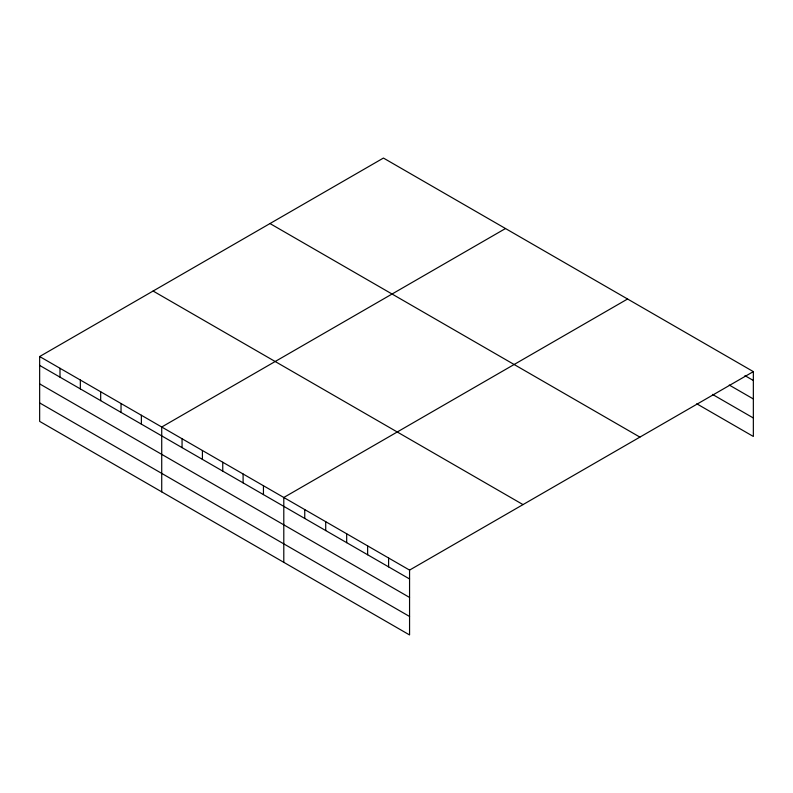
<?xml version="1.0" encoding="UTF-8"?>
<svg xmlns="http://www.w3.org/2000/svg" width="793" height="793" viewBox="0 0 793 793"><rect width="100%" height="100%" fill="white"/><g stroke="black" fill="none" stroke-linecap="round" stroke-linejoin="round"><path stroke-width="1.19" d="M39.65 356.533L409.565 570.098L409.565 634.945L39.65 421.38L39.65 356.533L383.435 158.055L753.35 371.62L753.35 436.467L696.75 403.786M505.508 228.523L161.722 427.011L161.722 491.858M627.58 299.001L283.795 497.489L283.795 562.336M409.565 570.098L753.35 371.62M744.964 375.644L753.35 380.491M729.243 385.041L753.35 398.958M712.471 394.389L753.35 417.99M269.987 223.547L639.901 437.112M153.099 291.031L523.013 504.596M39.65 365.404L409.565 578.969M39.65 383.881L409.565 597.446M39.65 402.913L409.565 616.478M388.6 557.994L388.6 566.866M367.635 545.901L367.635 554.773M346.68 533.798L346.68 542.67M325.715 521.695L325.715 530.567M304.75 509.592L304.75 518.463M263.445 485.742L263.445 494.614M243.104 473.996L243.104 482.868M222.754 462.25L222.754 471.121M202.413 450.503L202.413 459.375M182.063 438.757L182.063 447.629M141.372 415.264L141.372 424.136M121.032 403.518L121.032 412.39M100.681 391.772L100.681 400.643M80.341 380.025L80.341 388.897M59.99 368.279L59.99 377.151"/></g></svg>
